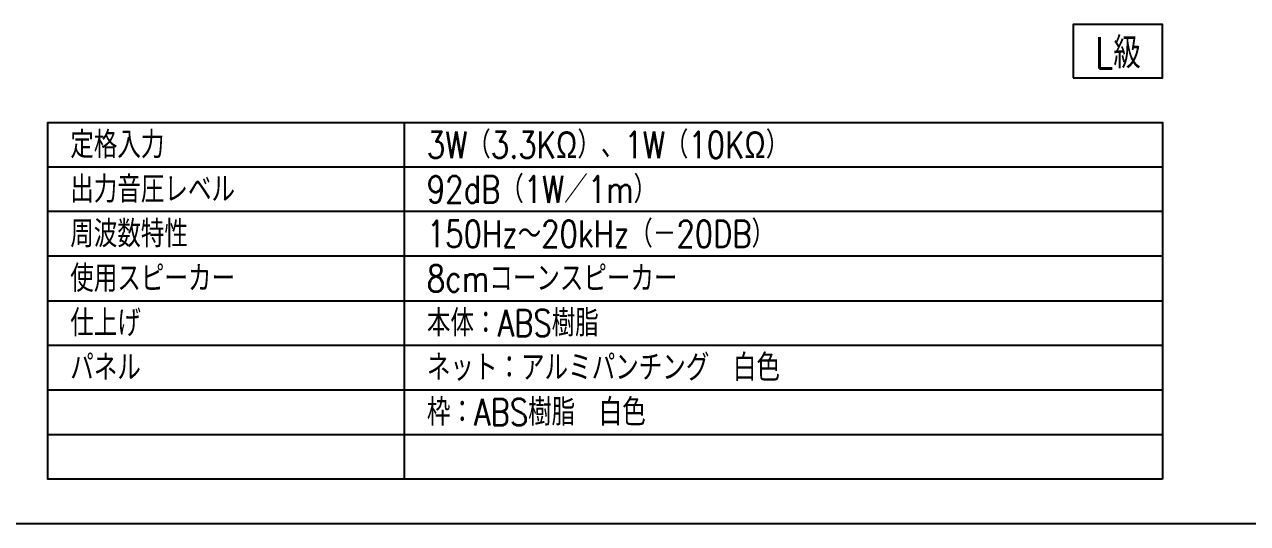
# Model space of a CAD drawing. Header units: millimetres. Extents: x 14 to 828, y 15 to 581.
# Drawn here: x 362.4 to 499.5, y 181.4 to 237.4 of the extents above; entities that cross this region are included whole.
import ezdxf
from ezdxf.enums import TextEntityAlignment as Align

# ---------------------------------------------------------------- set-up
doc = ezdxf.new("R2010")
doc.units = ezdxf.units.MM
doc.header["$LTSCALE"] = 0.2
doc.layers.add('1_文字', color=3, linetype='Continuous')
doc.layers.add('1_表', color=7, linetype='Continuous')
doc.styles.get("Standard").update_dxf_attribs({"font": 'simplex.shx', "width": 0.8, "bigfont": 'extfont2.shx'})

msp = doc.modelspace()

# ---------------------------------------------------------------- linework, layer by layer
at = {"layer": '1_文字', "linetype": 'Continuous'}
msp.add_lwpolyline([(480, 231.44), (490, 231.44), (490, 237.44), (480, 237.44)], close=True, dxfattribs=at)
at = {"layer": '1_表', "linetype": 'Continuous'}
for p, q in [((405, 186.44), (405, 226.44)), ((490, 221.44), (365, 221.44)), ((490, 216.44), (365, 216.44)), ((490, 211.44), (365, 211.44)), ((365, 206.44), (490, 206.44)), ((365, 201.44), (490, 201.44)), ((365, 196.44), (490, 196.44)), ((365, 191.44), (490, 191.44))]:
    msp.add_line(p, q, dxfattribs=at)
at = {"layer": '1_表', "color": 6}
msp.add_line((13.5, 181.44), (827.5, 181.44), dxfattribs=at)
at = {"layer": '1_表', "color": 2, "linetype": 'Continuous'}
msp.add_lwpolyline([(490, 186.44), (365, 186.44), (365, 226.44), (490, 226.44)], close=True, dxfattribs=at)

# ---------------------------------------------------------------- texts
at = {"layer": '1_文字', "width": 0.8}
msp.add_text('L級', height=3.5, dxfattribs=at).set_placement((485, 234.44), align=Align.MIDDLE)
for s, p in [('定格入力', (367.5, 222.44)), ('3W（3.3KΩ）、1W（10KΩ）', (407.5, 222.44)), ('出力音圧レベル', (367.5, 217.44)), ('92dB（1W／1m）', (407.5, 217.44)), ('周波数特性', (367.5, 212.44)), ('150Hz～20kHz（－20DB）', (407.5, 212.44)), ('使用スピーカー', (367.5, 207.44)), ('8cmコーンスピーカー', (407.5, 207.44)), ('仕上げ', (367.5, 202.44)), ('本体：ABS樹脂', (407.5, 202.44)), ('パネル', (367.5, 197.44)), ('ネット：アルミパンチング\u3000白色', (407.5, 197.44)), ('枠：ABS樹脂\u3000白色', (407.5, 192.44))]:
    msp.add_text(s, height=3, dxfattribs=at).set_placement(p)

doc.saveas('drawing.dxf')
